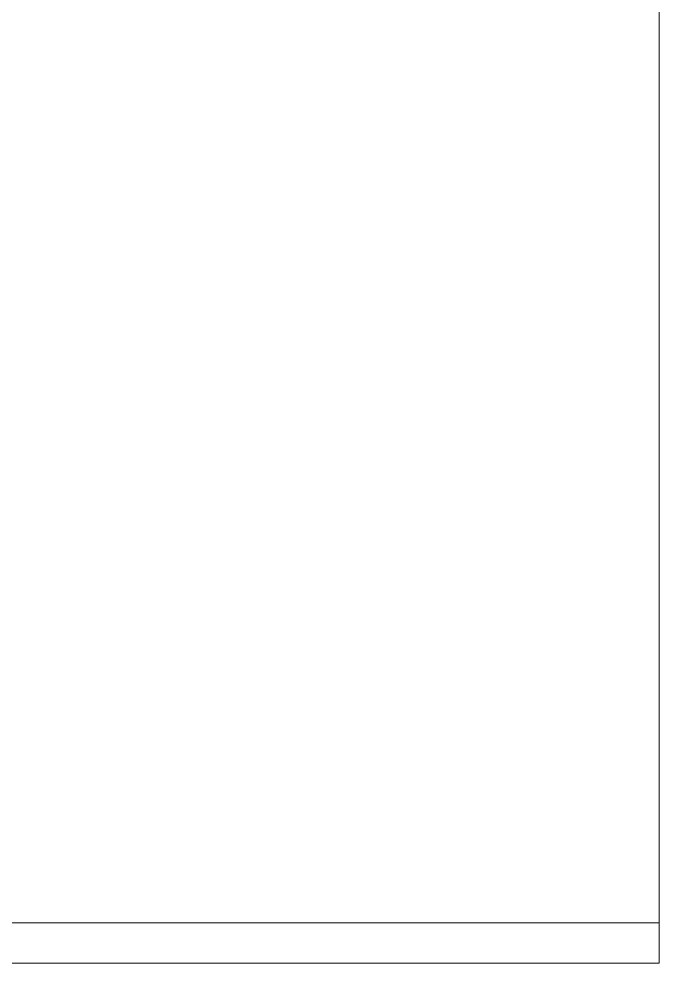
# Model space of a CAD drawing. Header units: millimetres. Extents: x 125275 to 125701, y 643 to 921.
# Drawn here: x 125589.78 to 125621.56, y 808.75 to 855.6 of the extents above; entities that cross this region are included whole.
import ezdxf

# ---------------------------------------------------------------- set-up
doc = ezdxf.new("R2010")
doc.units = ezdxf.units.MM
doc.linetypes.add('DASHED', pattern=[0])
doc.layers.add('DIE_P', color=2, linetype='Continuous')
doc.layers.add('TEXT', color=4, linetype='Continuous')

# ---------------------------------------------------------------- blocks, each defined once
blk = doc.blocks.new('*u7580')
at = {"layer": 'DIE_P', "color": 11, "linetype": 'Continuous', "lineweight": 13}
for p, q in [((31.411, 31.568), (31.411, -36.017)), ((31.411, -38.017), (31.411, -36.017)), ((-17.389, -38.017), (31.411, -38.017))]:
    blk.add_line(p, q, dxfattribs=at)
at = {"layer": 'DIE_P', "color": 155, "linetype": 'DASHED', "lineweight": 13}
blk.add_line((-17.515, -36.017), (31.411, -36.017), dxfattribs=at)
at = {"layer": 'DIE_P', "color": 155, "linetype": 'Continuous', "lineweight": 13}
blk.add_line((-17.515, -36.017), (31.411, -36.017), dxfattribs=at)

msp = doc.modelspace()

# ---------------------------------------------------------------- block references
at = {"layer": 'TEXT', "lineweight": 5}
msp.add_blockref('*u7580', (125590.154, 846.763), dxfattribs=at)

doc.saveas('drawing.dxf')
